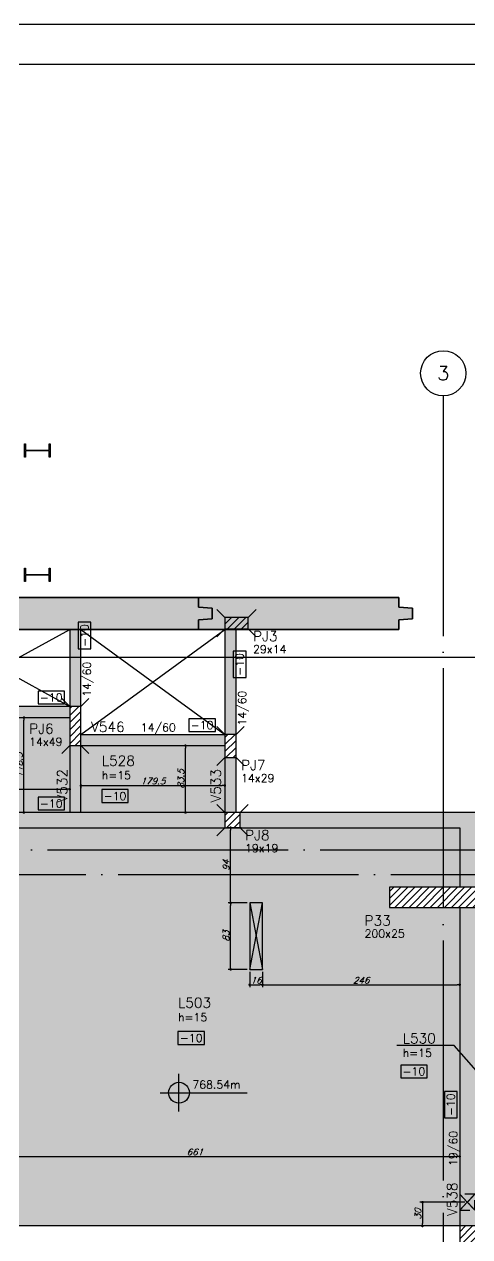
# Model space of a CAD drawing. Header units: millimetres. Extents: x -4245 to 5400, y -2094 to 2406.
# Drawn here: x -1782 to -1226, y 891 to 2406 of the extents above; entities that cross this region are included whole.
import ezdxf
from ezdxf import colors
from ezdxf.entities.mleader import LeaderData, LeaderLine
from ezdxf.enums import TextEntityAlignment as Align
from ezdxf.math import Vec2, Vec3

# ---------------------------------------------------------------- set-up
doc = ezdxf.new("R2010")
doc.units = ezdxf.units.MM
doc.header["$LTSCALE"] = 50
doc.linetypes.add('EIXO', pattern=[6.8, 6, -0.4, 0, -0.4])
doc.linetypes.add('HIDDEN', pattern=[0.375, 0.25, -0.125])
for name, color, linetype in [('F-AUX', 2, 'Continuous'), ('F-COTAS', 106, 'Continuous'), ('F-COTAS-FUROS', 50, 'Continuous'), ('F-EIXO', 12, 'EIXO'), ('F-FURO-PAREDE', 2, 'HIDDEN'), ('F-LAJES-DIM', 2, 'Continuous'), ('F-LAJES-NOME', 4, 'Continuous'), ('F-MARGEM', 1, 'Continuous'), ('F-NÍVEL-PLANTA', 2, 'Continuous'), ('F-PILARES-DIM', 172, 'Continuous'), ('F-PILARES-HACH', 174, 'Continuous'), ('F-PILARES-N', 170, 'Continuous'), ('F-PILARES-NASCE', 4, 'Continuous'), ('F-PILARES-NOME', 170, 'Continuous'), ('F-PILARES-S', 170, 'Continuous'), ('F-SOLIDO-EST', 252, 'Continuous'), ('F-TEXTO', 6, 'Continuous'), ('F-VIGAS', 3, 'Continuous'), ('F-VIGAS-DIM', 2, 'Continuous'), ('F-VIGAS-NOME', 4, 'Continuous'), ('F-VÃO', 1, 'Continuous')]:
    doc.layers.add(name, color=color, linetype=linetype)
doc.layers.add('F-DESNIVEL-3', color=7, linetype='Continuous', true_color=0xd5c7ff)
doc.styles.add('CP-TEXT-INCL', font='simplex.shx', dxfattribs={"oblique": 20})
doc.styles.add('MCP', font='simplex.shx')
doc.styles.add('ROMANS', font='simplex.shx')
doc.styles.get("Standard").update_dxf_attribs({"font": 'txt.shx'})
doc.dimstyles.new('CP-COTAS-50', dxfattribs={"dimscale": 0.64, "dimtxt": 12.5, "dimasz": 5, "dimexe": 5, "dimexo": 5, "dimgap": 2.5, "dimtad": 1, "dimdec": 1, "dimdsep": 46, "dimtxsty": 'CP-TEXT-INCL', "dimblk1": 'DOT', "dimblk2": 'DOT', "dimsah": 1, "dimcen": 9, "dimclrd": 256, "dimclre": 256, "dimclrt": 256, "dimadec": 0, "dimazin": 0, "dimtfac": 1, "dimtdec": 1, "dimtmove": 2, "dimatfit": 3, "dimldrblk": 'DOT', "dimfxl": 0, "dimtolj": 1, "dimarcsym": 0})
pattern_1 = [(45, (0, 5000), (-4.419417, 4.419417), [])]

# ---------------------------------------------------------------- blocks, each defined once
blk = doc.blocks.new('A0-4L_900')
at = {"layer": 'F-MARGEM', "color": 2}
blk.add_lwpolyline([(0, 0), (0, 90), (192.9, 90), (192.9, 0)], close=True, dxfattribs=at)
at = {"layer": 'F-MARGEM', "color": 7}
blk.add_lwpolyline([(2.5, 89), (191.9, 89), (191.9, 1), (2.5, 1)], close=True, dxfattribs=at)
blk = doc.blocks.new('*U53')
at = {"layer": 'F-LAJES-DIM', "color": 1}
blk.add_lwpolyline([(0, 0), (33, 0), (33, 16), (0, 16)], close=True, dxfattribs=at)
at = {"layer": 'F-LAJES-DIM', "style": 'MCP'}
blk.add_attdef('DIM', text='', height=10, dxfattribs=at).set_placement((16.5, 8), align=Align.MIDDLE_CENTER)
blk = doc.blocks.new('*U18')
at = {"layer": 'F-VIGAS-DIM', "color": 1}
blk.add_lwpolyline([(0, 0), (33, 0), (33, 16), (0, 16)], close=True, dxfattribs=at)
at = {"layer": 'F-VIGAS-DIM', "style": 'MCP'}
blk.add_attdef('DIM', text='', height=10, dxfattribs=at).set_placement((16.5, 8), align=Align.MIDDLE_CENTER)
blk = doc.blocks.new('Nível - Planta')
at = {"layer": 'F-NÍVEL-PLANTA'}
h = blk.add_hatch(color=71, dxfattribs=at)
h.paths.add_polyline_path([(0, 0), (0, 0.26, 0.414214), (-0.26, 0)])
h.paths.add_polyline_path([(0.26, 0), (0, 0), (0, -0.26, 0.414214)])
for p, q in [((0, -0.469), (0, 0.469)), ((-0.469, 0), (1.704, 0))]:
    blk.add_line(p, q, dxfattribs=at)
blk.add_circle((0, 0), 0.26, dxfattribs=at)
at = {"layer": 'F-TEXTO', "color": 3, "style": 'MCP'}
blk.add_attdef('NÍVEL', (0.333, 0.102), '', height=0.2, dxfattribs=at)
blk = doc.blocks.new('*U23')
at = {"layer": 'F-EIXO'}
blk.add_line((0, 0), (7397, 0), dxfattribs=at)
at = {"layer": 'F-TEXTO', "style": 'ROMANS'}
blk.add_attdef('EIXO', text='', height=17.5, dxfattribs=at).set_placement((-28.2072, 0), align=Align.MIDDLE_CENTER)
blk = doc.blocks.new('*U29')
at = {"layer": 'F-EIXO'}
blk.add_line((0, 0), (7484.954, 0), dxfattribs=at)
at = {"layer": 'F-TEXTO', "style": 'ROMANS'}
blk.add_attdef('EIXO', text='', height=17.5, dxfattribs=at).set_placement((-28.2072, 0), align=Align.MIDDLE_CENTER)
blk = doc.blocks.new('*U28')
at = {"layer": 'F-EIXO'}
blk.add_line((0, 0), (7378.2, 0), dxfattribs=at)
at = {"layer": 'F-TEXTO', "style": 'ROMANS'}
blk.add_attdef('EIXO', text='', height=17.5, dxfattribs=at).set_placement((-28.2, 0), align=Align.MIDDLE_CENTER)
blk = doc.blocks.new('*U22')
at = {"layer": 'F-EIXO'}
blk.add_line((0, 0), (0, -3477.9), dxfattribs=at)
at = {"layer": 'F-EIXO', "color": 2, "linetype": 'Continuous'}
blk.add_circle((0, 28.2), 28.2, dxfattribs=at)
at = {"layer": 'F-TEXTO', "style": 'ROMANS'}
blk.add_attdef('EIXO', text='', height=17.5, rotation=360, dxfattribs=at).set_placement((0, 28.2), align=Align.MIDDLE_CENTER)
blk = doc.blocks.new('_DOT')
at = {"color": 0, "linetype": 'ByBlock'}
blk.add_line((-0.5, 0), (-1, 0), dxfattribs=at)
at = {"color": 0, "linetype": 'ByBlock', "const_width": 0.5}
blk.add_lwpolyline([(-0.25, 0, 1), (0.25, 0, 1)], format="xyb", close=True, dxfattribs=at)
blk = doc.blocks.new('*D81')
at = {"layer": 'DEFPOINTS', "color": 0, "linetype": 'Continuous', "transparency": 16777216}
for p in [(-1782.7, 1539.5), (-1782.7, 1539.5), (-1782.7, 1421)]:
    blk.add_point(p, dxfattribs=at)
at = {"layer": 'F-COTAS', "linetype": 'Continuous', "lineweight": -2, "transparency": 16777216}
blk.add_line((-1782.7, 1424.2), (-1782.7, 1536.3), dxfattribs=at)
at = {"layer": 'F-COTAS', "linetype": 'Continuous', "lineweight": -2, "transparency": 16777216, "xscale": 3.2, "yscale": 3.2, "zscale": 3.2}
for p, rotation in [((-1782.7, 1539.5), 90), ((-1782.7, 1421), 270)]:
    blk.add_blockref('_DOT', p, dxfattribs=dict(at, rotation=rotation))
at = {"layer": 'F-COTAS', "linetype": 'Continuous', "transparency": 16777216, "insert": (-1788.3, 1480.2), "char_height": 8, "attachment_point": 5, "rotation": 90, "style": 'CP-TEXT-INCL'}
blk.add_mtext('\\A1;118.5', dxfattribs=at)
blk = doc.blocks.new('*D96')
at = {"layer": 'DEFPOINTS', "color": 0, "linetype": 'Continuous', "transparency": 16777216}
for p in [(-1900, 991.3), (-1239, 991.3), (-1239, 991.3)]:
    blk.add_point(p, dxfattribs=at)
at = {"layer": 'F-COTAS', "linetype": 'Continuous', "lineweight": -2, "transparency": 16777216}
blk.add_line((-1896.8, 991.3), (-1242.2, 991.3), dxfattribs=at)
at = {"layer": 'F-COTAS', "linetype": 'Continuous', "lineweight": -2, "transparency": 16777216, "xscale": 3.2, "yscale": 3.2, "zscale": 3.2, "rotation": 180}
blk.add_blockref('_DOT', (-1900, 991.3), dxfattribs=at)
at = {"layer": 'F-COTAS', "linetype": 'Continuous', "lineweight": -2, "transparency": 16777216, "xscale": 3.2, "yscale": 3.2, "zscale": 3.2}
blk.add_blockref('_DOT', (-1239, 991.3), dxfattribs=at)
at = {"layer": 'F-COTAS', "linetype": 'Continuous', "transparency": 16777216, "insert": (-1569.5, 996.9), "char_height": 8, "attachment_point": 5, "style": 'CP-TEXT-INCL'}
blk.add_mtext('\\A1;661', dxfattribs=at)
blk = doc.blocks.new('*D103')
at = {"layer": 'DEFPOINTS', "color": 0, "linetype": 'Continuous', "transparency": 16777216}
for p in [(-1900, 1450), (-1725.5, 1450), (-1725.5, 1450)]:
    blk.add_point(p, dxfattribs=at)
at = {"layer": 'F-COTAS', "linetype": 'Continuous', "lineweight": -2, "transparency": 16777216}
blk.add_line((-1896.8, 1450), (-1728.7, 1450), dxfattribs=at)
at = {"layer": 'F-COTAS', "linetype": 'Continuous', "lineweight": -2, "transparency": 16777216, "xscale": 3.2, "yscale": 3.2, "zscale": 3.2, "rotation": 180}
blk.add_blockref('_DOT', (-1900, 1450), dxfattribs=at)
at = {"layer": 'F-COTAS', "linetype": 'Continuous', "lineweight": -2, "transparency": 16777216, "xscale": 3.2, "yscale": 3.2, "zscale": 3.2}
blk.add_blockref('_DOT', (-1725.5, 1450), dxfattribs=at)
at = {"layer": 'F-COTAS', "linetype": 'Continuous', "transparency": 16777216, "insert": (-1812.8, 1455.6), "char_height": 8, "attachment_point": 5, "style": 'CP-TEXT-INCL'}
blk.add_mtext('\\A1;174.5', dxfattribs=at)
blk = doc.blocks.new('*U37')
at = {"layer": 'F-LAJES-DIM', "color": 1}
blk.add_lwpolyline([(0, 0), (33, 0), (33, 16), (0, 16)], close=True, dxfattribs=at)
at = {"layer": 'F-LAJES-DIM', "style": 'MCP'}
blk.add_attdef('DIM', text='', height=10, dxfattribs=at).set_placement((16.5, 8), align=Align.MIDDLE_CENTER)
blk = doc.blocks.new('*D126')
at = {"layer": 'DEFPOINTS', "color": 0, "transparency": 16777216}
for p in [(-1581.1, 1504.5), (-1581.1, 1504.5), (-1581.1, 1421)]:
    blk.add_point(p, dxfattribs=at)
at = {"layer": 'F-COTAS', "lineweight": -2, "transparency": 16777216}
blk.add_line((-1581.1, 1424.2), (-1581.1, 1501.3), dxfattribs=at)
at = {"layer": 'F-COTAS', "lineweight": -2, "transparency": 16777216, "xscale": 3.2, "yscale": 3.2, "zscale": 3.2}
for p, rotation in [((-1581.1, 1504.5), 90), ((-1581.1, 1421), 270)]:
    blk.add_blockref('_DOT', p, dxfattribs=dict(at, rotation=rotation))
at = {"layer": 'F-COTAS', "transparency": 16777216, "insert": (-1586.7, 1462.8), "char_height": 8, "attachment_point": 5, "rotation": 90, "style": 'CP-TEXT-INCL'}
blk.add_mtext('\\A1;83.5', dxfattribs=at)
blk = doc.blocks.new('*D127')
at = {"layer": 'DEFPOINTS', "color": 0, "transparency": 16777216}
for p in [(-1711.5, 1458.4), (-1532, 1458.4), (-1532, 1454.6)]:
    blk.add_point(p, dxfattribs=at)
at = {"layer": 'F-COTAS', "lineweight": -2, "transparency": 16777216}
for p, q in [((-1711.5, 1455.2), (-1711.5, 1451.4)), ((-1708.3, 1454.6), (-1535.2, 1454.6)), ((-1532, 1455.2), (-1532, 1451.4))]:
    blk.add_line(p, q, dxfattribs=at)
at = {"layer": 'F-COTAS', "lineweight": -2, "transparency": 16777216, "xscale": 3.2, "yscale": 3.2, "zscale": 3.2, "rotation": 180}
blk.add_blockref('_DOT', (-1711.5, 1454.6), dxfattribs=at)
at = {"layer": 'F-COTAS', "lineweight": -2, "transparency": 16777216, "xscale": 3.2, "yscale": 3.2, "zscale": 3.2}
blk.add_blockref('_DOT', (-1532, 1454.6), dxfattribs=at)
at = {"layer": 'F-COTAS', "transparency": 16777216, "insert": (-1621.8, 1460.2), "char_height": 8, "attachment_point": 5, "style": 'CP-TEXT-INCL'}
blk.add_mtext('\\A1;179.5', dxfattribs=at)
blk = doc.blocks.new('*U174')
at = {"layer": 'F-VÃO'}
for p, q in [((0, 0), (16, 83)), ((0, 83), (16, 0))]:
    blk.add_line(p, q, dxfattribs=at)
at = {"layer": 'F-VÃO', "color": 3}
blk.add_lwpolyline([(0, 0), (16, 0), (16, 83), (0, 83)], close=True, dxfattribs=at)
blk = doc.blocks.new('*D213')
at = {"layer": 'DEFPOINTS', "color": 0, "transparency": 16777216}
for p in [(-1524.8, 1308), (-1501, 1308), (-1501, 1225)]:
    blk.add_point(p, dxfattribs=at)
at = {"layer": 'F-COTAS-FUROS', "lineweight": -2, "transparency": 16777216}
for p, q in [((-1504.2, 1308), (-1528, 1308)), ((-1524.8, 1228.2), (-1524.8, 1304.8)), ((-1504.2, 1225), (-1528, 1225))]:
    blk.add_line(p, q, dxfattribs=at)
at = {"layer": 'F-COTAS-FUROS', "lineweight": -2, "transparency": 16777216, "xscale": 3.2, "yscale": 3.2, "zscale": 3.2}
for p, rotation in [((-1524.8, 1308), 90), ((-1524.8, 1225), 270)]:
    blk.add_blockref('_DOT', p, dxfattribs=dict(at, rotation=rotation))
at = {"layer": 'F-COTAS-FUROS', "transparency": 16777216, "insert": (-1530.4, 1266.5), "char_height": 8, "attachment_point": 5, "rotation": 90, "style": 'CP-TEXT-INCL'}
blk.add_mtext('\\A1;83', dxfattribs=at)
blk = doc.blocks.new('*D214')
at = {"layer": 'DEFPOINTS', "color": 0, "transparency": 16777216}
for p in [(-1524.8, 1402), (-1508.6, 1402), (-1501, 1308)]:
    blk.add_point(p, dxfattribs=at)
at = {"layer": 'F-COTAS-FUROS', "lineweight": -2, "transparency": 16777216}
for p, q in [((-1511.8, 1402), (-1528, 1402)), ((-1524.8, 1311.2), (-1524.8, 1398.8)), ((-1504.2, 1308), (-1528, 1308))]:
    blk.add_line(p, q, dxfattribs=at)
at = {"layer": 'F-COTAS-FUROS', "lineweight": -2, "transparency": 16777216, "xscale": 3.2, "yscale": 3.2, "zscale": 3.2}
for p, rotation in [((-1524.8, 1402), 90), ((-1524.8, 1308), 270)]:
    blk.add_blockref('_DOT', p, dxfattribs=dict(at, rotation=rotation))
at = {"layer": 'F-COTAS-FUROS', "transparency": 16777216, "insert": (-1530.4, 1355), "char_height": 8, "attachment_point": 5, "rotation": 90, "style": 'CP-TEXT-INCL'}
blk.add_mtext('\\A1;94', dxfattribs=at)
blk = doc.blocks.new('*D215')
at = {"layer": 'DEFPOINTS', "color": 0, "transparency": 16777216}
for p in [(-1501, 1225), (-1485, 1225), (-1485, 1205.8)]:
    blk.add_point(p, dxfattribs=at)
at = {"layer": 'F-COTAS-FUROS', "lineweight": -2, "transparency": 16777216}
for p, q in [((-1501, 1221.8), (-1501, 1202.6)), ((-1485, 1221.8), (-1485, 1202.6)), ((-1497.8, 1205.8), (-1488.2, 1205.8))]:
    blk.add_line(p, q, dxfattribs=at)
at = {"layer": 'F-COTAS-FUROS', "lineweight": -2, "transparency": 16777216, "xscale": 3.2, "yscale": 3.2, "zscale": 3.2, "rotation": 180}
blk.add_blockref('_DOT', (-1501, 1205.8), dxfattribs=at)
at = {"layer": 'F-COTAS-FUROS', "lineweight": -2, "transparency": 16777216, "xscale": 3.2, "yscale": 3.2, "zscale": 3.2}
blk.add_blockref('_DOT', (-1485, 1205.8), dxfattribs=at)
at = {"layer": 'F-COTAS-FUROS', "transparency": 16777216, "insert": (-1493, 1211.4), "char_height": 8, "attachment_point": 5, "style": 'CP-TEXT-INCL'}
blk.add_mtext('\\A1;16', dxfattribs=at)
blk = doc.blocks.new('*D216')
at = {"layer": 'DEFPOINTS', "color": 0, "transparency": 16777216}
for p in [(-1485, 1225), (-1239, 1225), (-1239, 1205.8)]:
    blk.add_point(p, dxfattribs=at)
at = {"layer": 'F-COTAS-FUROS', "lineweight": -2, "transparency": 16777216}
for p, q in [((-1485, 1221.8), (-1485, 1202.6)), ((-1239, 1221.8), (-1239, 1202.6)), ((-1481.8, 1205.8), (-1242.2, 1205.8))]:
    blk.add_line(p, q, dxfattribs=at)
at = {"layer": 'F-COTAS-FUROS', "lineweight": -2, "transparency": 16777216, "xscale": 3.2, "yscale": 3.2, "zscale": 3.2, "rotation": 180}
blk.add_blockref('_DOT', (-1485, 1205.8), dxfattribs=at)
at = {"layer": 'F-COTAS-FUROS', "lineweight": -2, "transparency": 16777216, "xscale": 3.2, "yscale": 3.2, "zscale": 3.2}
blk.add_blockref('_DOT', (-1239, 1205.8), dxfattribs=at)
at = {"layer": 'F-COTAS-FUROS', "transparency": 16777216, "insert": (-1362, 1211.4), "char_height": 8, "attachment_point": 5, "style": 'CP-TEXT-INCL'}
blk.add_mtext('\\A1;246', dxfattribs=at)
blk = doc.blocks.new('*D234')
at = {"layer": 'DEFPOINTS', "color": 0, "transparency": 16777216}
for p in [(-1229.5, 934.2), (-1285.5, 904.5), (-1274.5, 904.5)]:
    blk.add_point(p, dxfattribs=at)
at = {"layer": 'F-COTAS-FUROS', "lineweight": -2, "transparency": 16777216}
for p, q in [((-1232.7, 934.2), (-1288.7, 934.2)), ((-1285.5, 931), (-1285.5, 907.7)), ((-1277.7, 904.5), (-1288.7, 904.5))]:
    blk.add_line(p, q, dxfattribs=at)
at = {"layer": 'F-COTAS-FUROS', "lineweight": -2, "transparency": 16777216, "xscale": 3.2, "yscale": 3.2, "zscale": 3.2}
for p, rotation in [((-1285.5, 934.2), 90), ((-1285.5, 904.5), 270)]:
    blk.add_blockref('_DOT', p, dxfattribs=dict(at, rotation=rotation))
at = {"layer": 'F-COTAS-FUROS', "transparency": 16777216, "insert": (-1291.1, 919.4), "char_height": 8, "attachment_point": 5, "rotation": 90, "style": 'CP-TEXT-INCL'}
blk.add_mtext('\\A1;30', dxfattribs=at)

msp = doc.modelspace()

# ---------------------------------------------------------------- hatches: boundary and pattern name
at = {"layer": 'F-DESNIVEL-3', "linetype": 'Continuous'}
h = msp.add_hatch(color=256, dxfattribs=at)
h.dxf.hatch_style = 1
h.paths.add_polyline_path([(-1725.5, 1504.5), (-1725.5, 1539.5), (-1900, 1539.5), (-1900, 1421), (-1725.5, 1421)])
h.paths.add_polyline_path([(-1845, 1477), (-1855, 1477), (-1855, 1487), (-1845, 1487)], flags=16)
h = msp.add_hatch(color=256, dxfattribs=at)
h.dxf.hatch_style = 1
h.paths.add_polyline_path([(-1532, 1518.5), (-1711.5, 1518.5), (-1711.5, 1504.5), (-1532, 1504.5)])
h = msp.add_hatch(color=256, dxfattribs=at)
h.dxf.hatch_style = 1
h.paths.add_polyline_path([(-1532, 1489.5), (-1532, 1504.5), (-1711.5, 1504.5), (-1711.5, 1421), (-1532, 1421)])
at = {"layer": 'F-PILARES-HACH', "linetype": 'Continuous'}
h = msp.add_hatch(dxfattribs=at)
h.set_pattern_fill('ANSI31', color=256, scale=50, style=0)
h.set_pattern_definition(pattern_1)
h.paths.add_polyline_path([(-1532, 1650.5), (-1503, 1650.5), (-1503, 1664.5), (-1532, 1664.5)], flags=16)
h = msp.add_hatch(dxfattribs=at)
h.set_pattern_fill('ANSI31', color=256, scale=50, style=0)
h.set_pattern_definition(pattern_1)
h.paths.add_polyline_path([(-1725.5, 1504.5), (-1711.5, 1504.5), (-1711.5, 1553.5), (-1725.5, 1553.5)], flags=16)
h = msp.add_hatch(dxfattribs=at)
h.set_pattern_fill('ANSI31', color=256, scale=50, style=0)
h.set_pattern_definition(pattern_1)
h.paths.add_polyline_path([(-1532, 1489.5), (-1518, 1489.5), (-1518, 1518.5), (-1532, 1518.5)], flags=16)
h = msp.add_hatch(dxfattribs=at)
h.set_pattern_fill('ANSI31', color=256, scale=50, style=0)
h.set_pattern_definition(pattern_1)
h.paths.add_polyline_path([(-1532, 1402), (-1513, 1402), (-1513, 1421), (-1532, 1421)], flags=16)
h = msp.add_hatch(dxfattribs=at)
h.set_pattern_fill('ANSI31', color=256, scale=50, style=0)
h.set_pattern_definition(pattern_1)
h.paths.add_polyline_path([(-1326.5, 1302.5), (-1126.5, 1302.5), (-1126.5, 1327.5), (-1326.5, 1327.5)], flags=16)
h = msp.add_hatch(dxfattribs=at)
h.set_pattern_fill('ANSI31', color=256, scale=50, style=0)
h.set_pattern_definition(pattern_1)
h.paths.add_polyline_path([(-1239, 606.5), (-1214, 606.5), (-1214, 904.5), (-1239, 904.5)], flags=16)
at = {"layer": 'F-SOLIDO-EST'}
h = msp.add_hatch(color=256, dxfattribs=at)
h.dxf.hatch_style = 1
h.paths.add_polyline_path([(-1548, 1676), (-1565, 1677.5), (-1565, 1689.5), (-1815, 1689.5), (-1815, 1677.5), (-1798, 1676), (-1798, 1663), (-1815, 1661.5), (-1815, 1649.5), (-1565, 1649.5), (-1565, 1661.5), (-1548, 1663)])
h = msp.add_hatch(color=256, dxfattribs=at)
h.dxf.hatch_style = 1
h.paths.add_polyline_path([(-1298, 1676), (-1315, 1677.5), (-1315, 1689.5), (-1565, 1689.5), (-1565, 1677.5), (-1548, 1676), (-1548, 1663), (-1565, 1661.5), (-1565, 1649.5), (-1315, 1649.5), (-1315, 1661.5), (-1298, 1663)])

# ---------------------------------------------------------------- linework, layer by layer
at = {"color": 1}
for p, q in [((-1781.8, 1864.6), (-1781.8, 1881.3)), ((-1781.8, 1881.3), (-1780.48, 1881.3)), ((-1781.8, 1881.3), (-1780.48, 1881.3)), ((-1781.8, 1864.6), (-1781.8, 1881.3)), ((-1780.48, 1881.3), (-1780.48, 1873.331)), ((-1780.48, 1881.3), (-1780.48, 1873.331)), ((-1751.32, 1873.331), (-1751.32, 1881.3)), ((-1751.32, 1881.3), (-1750, 1881.3)), ((-1751.32, 1881.3), (-1750, 1881.3)), ((-1751.32, 1873.331), (-1751.32, 1881.3)), ((-1750, 1881.3), (-1750, 1864.6)), ((-1750, 1881.3), (-1750, 1864.6)), ((-1780.48, 1864.6), (-1781.8, 1864.6)), ((-1780.48, 1864.6), (-1781.8, 1864.6)), ((-1780.48, 1873.331), (-1751.32, 1873.331)), ((-1780.48, 1873.331), (-1751.32, 1873.331)), ((-1751.32, 1872.569), (-1780.48, 1872.569)), ((-1780.48, 1872.569), (-1780.48, 1864.6)), ((-1780.48, 1872.569), (-1780.48, 1864.6)), ((-1751.32, 1872.569), (-1780.48, 1872.569)), ((-1751.32, 1864.6), (-1751.32, 1872.569)), ((-1751.32, 1864.6), (-1751.32, 1872.569)), ((-1750, 1864.6), (-1751.32, 1864.6)), ((-1750, 1864.6), (-1751.32, 1864.6)), ((-1781.8, 1709.5), (-1781.8, 1726.2)), ((-1781.8, 1726.2), (-1780.48, 1726.2)), ((-1781.8, 1726.2), (-1780.48, 1726.2)), ((-1781.8, 1709.5), (-1781.8, 1726.2)), ((-1780.48, 1726.2), (-1780.48, 1718.231)), ((-1780.48, 1726.2), (-1780.48, 1718.231)), ((-1780.48, 1718.231), (-1751.32, 1718.231)), ((-1780.48, 1718.231), (-1751.32, 1718.231)), ((-1751.32, 1717.469), (-1780.48, 1717.469)), ((-1780.48, 1717.469), (-1780.48, 1709.5)), ((-1780.48, 1717.469), (-1780.48, 1709.5)), ((-1751.32, 1717.469), (-1780.48, 1717.469)), ((-1751.32, 1718.231), (-1751.32, 1726.2)), ((-1751.32, 1726.2), (-1750, 1726.2)), ((-1751.32, 1726.2), (-1750, 1726.2)), ((-1751.32, 1718.231), (-1751.32, 1726.2)), ((-1751.32, 1709.5), (-1751.32, 1717.469)), ((-1751.32, 1709.5), (-1751.32, 1717.469)), ((-1750, 1726.2), (-1750, 1709.5)), ((-1750, 1726.2), (-1750, 1709.5)), ((-1780.48, 1709.5), (-1781.8, 1709.5)), ((-1780.48, 1709.5), (-1781.8, 1709.5)), ((-1750, 1709.5), (-1751.32, 1709.5)), ((-1750, 1709.5), (-1751.32, 1709.5))]:
    msp.add_line(p, q, dxfattribs=at)
at = {"layer": 'F-DESNIVEL-3', "linetype": 'Continuous'}
for points in [[(-1711.5, 1553.5), (-1711.5, 1649.4), (-1725.5, 1649.4)], [(-1711.5, 1553.5), (-1725.5, 1649.4), (-1725.5, 1553.5)], [(-1518, 1518.5), (-1518, 1649.5), (-1532, 1649.5)], [(-1518, 1518.5), (-1532, 1649.5), (-1532, 1518.5)], [(-1900, 1539.5), (-1725.5, 1539.5), (-1725.5, 1553.5)], [(-1900, 1539.5), (-1725.5, 1553.5), (-1900, 1553.5)], [(-1711.5, 1553.5), (-1725.5, 1553.5), (-1711.5, 1553.5)], [(-1900, 1539.5), (-1725.5, 1539.5), (-1900, 1539.5)], [(-1518, 1518.5), (-1532, 1518.5), (-1518, 1518.5)], [(-1711.5, 1421), (-1711.5, 1504.5), (-1725.5, 1504.5)], [(-1711.5, 1421), (-1725.5, 1504.5), (-1725.5, 1421)], [(-1518, 1421), (-1518, 1489.5), (-1532, 1489.5)], [(-1518, 1421), (-1532, 1489.5), (-1532, 1421)], [(-1900, 1402), (-1718.5, 1402), (-1718.5, 1421)], [(-1900, 1402), (-1718.5, 1421), (-1900, 1421)], [(-1711.5, 1421), (-1725.5, 1421), (-1711.5, 1421)], [(-1718.5, 1402), (-1532, 1402), (-1532, 1421)], [(-1718.5, 1402), (-1532, 1421), (-1718.5, 1421)], [(-1718.5, 1402), (-1718.5, 1421), (-1718.5, 1402)], [(-1518, 1421), (-1532, 1421), (-1518, 1421)], [(-1513, 1402), (-1239, 1402), (-1220, 1421)], [(-1513, 1402), (-1220, 1421), (-1513, 1421)], [(-1513, 1402), (-1513, 1421), (-1513, 1402)], [(-1220, 1421), (-1239, 1402), (-1239, 1327.6)], [(-1220, 1421), (-1239, 1327.6), (-1220, 1327.6)], [(-1718.5, 1402), (-1900, 1402), (-1722.5, 904.5)], [(-1900, 1402), (-1900, 1364.5), (-1722.5, 904.5)], [(-1900, 1402), (-1722.5, 904.5), (-1900, 1402)], [(-1476, 904.5), (-1718.5, 1402), (-1722.5, 904.5)], [(-1718.5, 1402), (-1722.5, 904.5), (-1718.5, 1402)], [(-1476, 904.5), (-1532, 1402), (-1718.5, 1402)], [(-1476, 904.5), (-1718.5, 1402), (-1476, 904.5)], [(-1513, 1402), (-1532, 1402), (-1476, 904.5)], [(-1239, 1402), (-1513, 1402), (-1326.5, 1327.5)], [(-1326.5, 1327.5), (-1513, 1402), (-1476, 904.5)], [(-1513, 1402), (-1476, 904.5), (-1513, 1402)], [(-1239, 1327.5), (-1239, 1402), (-1326.5, 1327.5)], [(-1239, 1402), (-1326.5, 1327.5), (-1239, 1402)], [(-1900, 1364.5), (-1900, 904.5), (-1722.5, 904.5)], [(-1900, 1364.5), (-1722.5, 904.5), (-1900, 1364.5)], [(-1326.5, 1302.5), (-1326.5, 1327.5), (-1476, 904.5)], [(-1326.5, 1327.5), (-1476, 904.5), (-1326.5, 1327.5)], [(-1239, 1327.5), (-1326.5, 1327.5), (-1239, 1327.5)], [(-1326.5, 1302.5), (-1476, 904.5), (-1326.5, 1302.5)], [(-1326.5, 1302.5), (-1476, 904.5), (-1239, 904.5)], [(-1326.5, 1302.5), (-1239, 904.5), (-1326.5, 1302.5)], [(-1326.5, 1302.5), (-1239, 904.5), (-1239, 1052)], [(-1326.5, 1302.5), (-1239, 1052), (-1326.5, 1302.5)], [(-1326.5, 1302.5), (-1239, 1052), (-1239, 1216)], [(-1326.5, 1302.5), (-1239, 1216), (-1326.5, 1302.5)], [(-1326.5, 1302.5), (-1239, 1216), (-1239, 1302.5)], [(-1326.5, 1302.5), (-1239, 1302.5), (-1326.5, 1302.5)], [(-1220, 1216), (-1220, 1302.4), (-1239, 1302.4)], [(-1220, 1216), (-1239, 1302.4), (-1239, 1216)], [(-1220, 1052), (-1220, 1216), (-1239, 1216)], [(-1220, 1052), (-1239, 1216), (-1239, 1052)], [(-1220, 1216), (-1239, 1216), (-1220, 1216)], [(-1220, 1052), (-1239, 1052), (-1239, 904.6)], [(-1220, 1052), (-1239, 904.6), (-1220, 904.6)], [(-1220, 1052), (-1239, 1052), (-1220, 1052)], [(-1476, 904.5), (-1722.5, 904.5), (-1476, 904.5)]]:
    msp.add_solid(points, dxfattribs=at)
at = {"layer": 'F-EIXO'}
msp.add_line((-3621.135, 1615), (3550.572, 1615), dxfattribs=at)
at = {"layer": 'F-FURO-PAREDE'}
msp.add_lwpolyline([(-1229.5, 934.232), (-1220, 924.232), (-1220, 944.232), (-1229.5, 934.232), (-1220, 944.232), (-1239, 944.232), (-1229.5, 934.232), (-1239, 944.232), (-1239, 924.232), (-1229.5, 934.232), (-1239, 924.232), (-1220, 924.232), (-1229.5, 934.232)], dxfattribs=at)
at = {"layer": 'F-PILARES-N', "linetype": 'Continuous'}
for points in [[(-1532, 1650.5), (-1503, 1650.5), (-1503, 1664.5), (-1532, 1664.5), (-1532, 1650.5)], [(-1725.5, 1504.5), (-1711.5, 1504.5), (-1711.5, 1553.5), (-1725.5, 1553.5), (-1725.5, 1504.5)], [(-1532, 1489.5), (-1518, 1489.5), (-1518, 1518.5), (-1532, 1518.5), (-1532, 1489.5)], [(-1532, 1402), (-1513, 1402), (-1513, 1421), (-1532, 1421), (-1532, 1402)]]:
    msp.add_lwpolyline(points, dxfattribs=at)
at = {"layer": 'F-PILARES-NASCE', "linetype": 'Continuous'}
for p, q in [((-1532, 1664.5), (-1542, 1674.5)), ((-1503, 1664.5), (-1493, 1674.5)), ((-1532, 1650.5), (-1542, 1640.5)), ((-1503, 1650.5), (-1493, 1640.5)), ((-1725.5, 1553.5), (-1735.5, 1563.5)), ((-1711.5, 1553.5), (-1701.5, 1563.5)), ((-1532, 1518.5), (-1542, 1528.5)), ((-1518, 1518.5), (-1508, 1528.5)), ((-1725.5, 1504.5), (-1735.5, 1494.5)), ((-1711.5, 1504.5), (-1701.5, 1494.5)), ((-1532, 1489.5), (-1542, 1479.5)), ((-1518, 1489.5), (-1508, 1479.5)), ((-1532, 1421), (-1542, 1431)), ((-1513, 1421), (-1503, 1431)), ((-1532, 1402), (-1542, 1392)), ((-1513, 1402), (-1503, 1392))]:
    msp.add_line(p, q, dxfattribs=at)
at = {"layer": 'F-PILARES-S', "linetype": 'Continuous'}
for points in [[(-1326.5, 1302.5), (-1126.5, 1302.5), (-1126.5, 1327.5), (-1326.5, 1327.5), (-1326.5, 1302.5)], [(-1239, 606.5), (-1214, 606.5), (-1214, 904.5), (-1239, 904.5), (-1239, 606.5)]]:
    msp.add_lwpolyline(points, dxfattribs=at)
at = {"layer": 'F-VIGAS'}
for p, q in [((-1565, 1689.5), (-1815, 1689.5)), ((-1815, 1689.5), (-1565, 1689.5)), ((-1565, 1677.5), (-1565, 1689.5)), ((-1565, 1689.5), (-1565, 1677.5)), ((-1315, 1689.5), (-1565, 1689.5)), ((-1565, 1689.5), (-1565, 1677.5)), ((-1565, 1677.5), (-1565, 1689.5)), ((-1565, 1689.5), (-1315, 1689.5)), ((-1315, 1677.5), (-1315, 1689.5)), ((-1315, 1689.5), (-1315, 1677.5)), ((-1315, 1689.5), (-1315, 1677.5)), ((-1315, 1677.5), (-1315, 1689.5)), ((-1548, 1676), (-1565, 1677.5)), ((-1565, 1677.5), (-1548, 1676)), ((-1565, 1677.5), (-1548, 1676)), ((-1548, 1676), (-1565, 1677.5)), ((-1548, 1663), (-1548, 1676)), ((-1548, 1676), (-1548, 1663)), ((-1548, 1676), (-1548, 1663)), ((-1548, 1663), (-1548, 1676)), ((-1298, 1676), (-1315, 1677.5)), ((-1315, 1677.5), (-1298, 1676)), ((-1315, 1677.5), (-1298, 1676)), ((-1298, 1676), (-1315, 1677.5)), ((-1298, 1663), (-1298, 1676)), ((-1298, 1676), (-1298, 1663)), ((-1298, 1676), (-1298, 1663)), ((-1298, 1663), (-1298, 1676)), ((-1565, 1661.5), (-1548, 1663)), ((-1548, 1663), (-1565, 1661.5)), ((-1548, 1663), (-1565, 1661.5)), ((-1565, 1661.5), (-1548, 1663)), ((-1565, 1649.5), (-1565, 1661.5)), ((-1565, 1661.5), (-1565, 1649.5)), ((-1565, 1661.5), (-1565, 1649.5)), ((-1565, 1649.5), (-1565, 1661.5)), ((-1315, 1661.5), (-1298, 1663)), ((-1298, 1663), (-1315, 1661.5)), ((-1298, 1663), (-1315, 1661.5)), ((-1315, 1661.5), (-1298, 1663)), ((-1315, 1649.5), (-1315, 1661.5)), ((-1315, 1661.5), (-1315, 1649.5)), ((-1315, 1661.5), (-1315, 1649.5)), ((-1315, 1649.5), (-1315, 1661.5)), ((-1815, 1649.5), (-1565, 1649.5)), ((-1565, 1649.5), (-1815, 1649.5)), ((-1565, 1649.5), (-1315, 1649.5)), ((-1315, 1649.5), (-1565, 1649.5))]:
    msp.add_line(p, q, dxfattribs=at)
for points in [[(-1725.5, 1649.5), (-1725.5, 1553.5)], [(-1711.5, 1553.5), (-1711.5, 1649.5)], [(-1532, 1649.5), (-1532, 1518.5)], [(-1518, 1518.5), (-1518, 1649.5)], [(-1725.5, 1553.5), (-1900, 1553.5)], [(-1900, 1539.5), (-1725.5, 1539.5)], [(-1711.5, 1518.5), (-1532, 1518.5)], [(-1725.5, 1504.5), (-1725.5, 1421)], [(-1711.5, 1421), (-1711.5, 1504.5)], [(-1711.5, 1504.5), (-1532, 1504.5)], [(-1532, 1489.5), (-1532, 1421)], [(-1518, 1421), (-1518, 1489.5)], [(-1725.5, 1421), (-1900, 1421)], [(-1711.5, 1421), (-1725.5, 1421)], [(-1532, 1421), (-1711.5, 1421)], [(-1220, 1421), (-1513, 1421)], [(-1900, 1402), (-1718.5, 1402)], [(-1718.5, 1402), (-1532, 1402)], [(-1513, 1402), (-1239, 1402)], [(-1239, 1402), (-1239, 1327.5)], [(-1239, 1302.5), (-1239, 1216)], [(-1239, 1216), (-1239, 1052)], [(-1239, 1052), (-1239, 904.5)], [(-1722.5, 904.5), (-1924.5, 904.5)], [(-1476, 904.5), (-1722.5, 904.5)], [(-1239, 904.5), (-1476, 904.5)]]:
    msp.add_lwpolyline(points, dxfattribs=at)
at = {"layer": 'F-VÃO'}
for p, q in [((-1900, 1553.5), (-1725.5, 1649.5)), ((-1900, 1649.5), (-1725.5, 1553.5)), ((-1711.5, 1518.5), (-1532, 1649.5)), ((-1711.5, 1649.5), (-1532, 1518.5))]:
    msp.add_line(p, q, dxfattribs=at)

# ---------------------------------------------------------------- block references
at = {"layer": 'F-EIXO', "linetype": 'Continuous'}
msp.add_blockref('*U22', (-1259.5, 1941.357), dxfattribs=at).add_auto_attribs({'EIXO': '3'})
for name, p in [('*U28', (-3705.761, 1615)), ('*U29', (-3793.715, 1374.5)), ('*U23', (-3705.761, 1343.5))]:
    msp.add_blockref(name, p, dxfattribs=at)
at = {"layer": 'F-LAJES-DIM', "linetype": 'Continuous'}
for name, p in [('*U37', (-1685.473, 1433.486)), ('*U53', (-1590.425, 1131.26)), ('*U37', (-1312.576, 1089.49))]:
    msp.add_blockref(name, p, dxfattribs=at).add_auto_attribs({'DIM': '-10'})
at = {"layer": 'F-MARGEM', "linetype": 'Continuous', "xscale": 50, "yscale": 50, "zscale": 50}
msp.add_blockref('A0-4L_900', (-4244.836, -2094.493), dxfattribs=at)
at = {"layer": 'F-NÍVEL-PLANTA', "linetype": 'Continuous', "xscale": 50, "yscale": 50, "zscale": 50}
msp.add_blockref('Nível - Planta', (-1589.191, 1070.925), dxfattribs=at).add_auto_attribs({'NÍVEL': '768.54m'})
at = {"layer": 'F-VIGAS-DIM', "linetype": 'Continuous', "rotation": 90}
for p in [(-1699, 1625.528), (-1505.5, 1589.43), (-1242.125, 1039.5)]:
    msp.add_blockref('*U18', p, dxfattribs=at).add_auto_attribs({'DIM': '-10'})
at = {"layer": 'F-VIGAS-DIM', "linetype": 'Continuous'}
for p in [(-1765, 1556.625), (-1576.845, 1522.121), (-1765, 1424.125)]:
    msp.add_blockref('*U18', p, dxfattribs=at).add_auto_attribs({'DIM': '-10'})
at = {"layer": 'F-VÃO'}
msp.add_blockref('*U174', (-1501, 1225), dxfattribs=at)

# ---------------------------------------------------------------- texts
at = {"layer": 'F-LAJES-DIM', "linetype": 'Continuous', "style": 'MCP'}
for p in [(-1685.473, 1462.386), (-1590.425, 1160.16), (-1310.066, 1115.596)]:
    msp.add_text('h=15', height=10, dxfattribs=at).set_placement(p)
at = {"layer": 'F-LAJES-NOME', "linetype": 'Continuous', "style": 'MCP'}
for s, p in [('L528', (-1685.473, 1479.386)), ('L503', (-1590.425, 1177.16)), ('L530', (-1310.066, 1132.596))]:
    msp.add_text(s, height=12.5, dxfattribs=at).set_placement(p)
at = {"layer": 'F-PILARES-DIM', "linetype": 'Continuous', "style": 'MCP'}
for s, p in [('29x14', (-1496.75, 1619.875)), ('14x49', (-1776.13, 1504.311)), ('14x29', (-1511.75, 1458.875)), ('19x19', (-1506.75, 1371.375)), ('200x25', (-1357.719, 1264.717))]:
    msp.add_text(s, height=10, dxfattribs=at).set_placement(p)
at = {"layer": 'F-PILARES-NOME', "linetype": 'Continuous', "style": 'MCP'}
for s, p in [('PJ3', (-1496.75, 1634.875)), ('PJ6', (-1776.13, 1519.311)), ('PJ7', (-1511.75, 1473.875)), ('PJ8', (-1506.75, 1386.375)), ('P33', (-1357.719, 1279.717))]:
    msp.add_text(s, height=12.5, dxfattribs=at).set_placement(p)
at = {"layer": 'F-VIGAS-DIM', "linetype": 'Continuous', "style": 'MCP'}
for s, p in [('14/60', (-1699, 1565.528)), ('14/60', (-1505.5, 1529.43)), ('19/60', (-1242.125, 979.5))]:
    msp.add_text(s, height=10, rotation=90, dxfattribs=at).set_placement(p)
msp.add_text('14/60', height=10, dxfattribs=at).set_placement((-1636.845, 1522.121))
at = {"layer": 'F-VIGAS-NOME', "linetype": 'Continuous', "style": 'MCP'}
msp.add_text('V546', height=12.5, dxfattribs=at).set_placement((-1698.834, 1521.625))
for s, p in [('V532', (-1728.625, 1433.5)), ('V533', (-1536.972, 1433.5)), ('V538', (-1242.125, 917))]:
    msp.add_text(s, height=12.5, rotation=90, dxfattribs=at).set_placement(p)

# ---------------------------------------------------------------- dimensions: what is measured, and where the dimension line sits
at = {"layer": 'F-COTAS', "linetype": 'Continuous'}
for base, p1, p2, angle, picture, middle in [((-1782.741, 1539.5), (-1782.741, 1421), (-1782.741, 1539.5), 270, '*D81', (-1788.341, 1480.25)), ((-1725.5, 1450.024), (-1900, 1450.024), (-1725.5, 1450.024), 180, '*D103', (-1812.75, 1455.624)), ((-1239, 991.308), (-1900, 991.308), (-1239, 991.308), 180, '*D96', (-1569.5, 996.908))]:
    dim = msp.add_linear_dim(base=base, p1=p1, p2=p2, angle=angle, dimstyle='CP-COTAS-50', dxfattribs=at)
    dim.commit()
    dim.dimension.update_dxf_attribs({"geometry": picture, "text_midpoint": middle})
at = {"layer": 'F-COTAS'}
dim = msp.add_linear_dim(base=(-1581.071, 1504.5), p1=(-1581.071, 1421), p2=(-1581.071, 1504.5), angle=90, dimstyle='CP-COTAS-50', override={"dimfxl": 7.5}, dxfattribs=at)
dim.commit()
dim.dimension.update_dxf_attribs({"geometry": '*D126', "text_midpoint": (-1586.671, 1462.75)})
dim = msp.add_linear_dim(base=(-1532, 1454.575), p1=(-1711.5, 1458.392), p2=(-1532, 1458.392), dimstyle='CP-COTAS-50', override={"dimfxl": 7.5}, dxfattribs=at)
dim.commit()
dim.dimension.update_dxf_attribs({"geometry": '*D127', "text_midpoint": (-1621.75, 1460.175)})
at = {"layer": 'F-COTAS-FUROS'}
for base, p1, p2, picture, middle in [((-1524.785, 1402), (-1501, 1308), (-1508.629, 1402), '*D214', (-1530.385, 1355)), ((-1524.785, 1308), (-1501, 1225), (-1501, 1308), '*D213', (-1530.385, 1266.5)), ((-1285.542, 904.5), (-1229.5, 934.232), (-1274.503, 904.5), '*D234', (-1291.142, 919.366))]:
    dim = msp.add_linear_dim(base=base, p1=p1, p2=p2, angle=90, dimstyle='CP-COTAS-50', override={"dimdec": 0, "dimfxl": 7.5}, dxfattribs=at)
    dim.commit()
    dim.dimension.update_dxf_attribs({"geometry": picture, "text_midpoint": middle})
for base, p1, p2, picture, middle in [((-1485, 1205.828), (-1501, 1225), (-1485, 1225), '*D215', (-1493, 1211.428)), ((-1239, 1205.828), (-1485, 1225), (-1239, 1225), '*D216', (-1362, 1211.428))]:
    dim = msp.add_linear_dim(base=base, p1=p1, p2=p2, dimstyle='CP-COTAS-50', override={"dimdec": 0, "dimfxl": 7.5}, dxfattribs=at)
    dim.commit()
    dim.dimension.update_dxf_attribs({"geometry": picture, "text_midpoint": middle})

# ---------------------------------------------------------------- leaders
at = {"layer": 'F-AUX', "color": 1}
ml = msp.add_multileader_mtext('Standard', dxfattribs=at)
ml.set_content('', color=1)
ml.set_leader_properties()
ml.set_arrow_properties(name='DOT')
ml.build(insert=Vec2(0, 0))
ml.multileader.update_dxf_attribs({"text_right_attachment_type": 6, "dogleg_length": 0.36, "arrow_head_size": 5})
ctx = ml.context
ctx.base_point, ctx.char_height, ctx.arrow_head_size, ctx.landing_gap_size, ctx.plane_origin = Vec3(-1317.667, 1129.907), 0.18, 5, 0.09, Vec3(-1193.356, 1070.479)
ctx.right_attachment, ctx.text_align_type = 6, 2
notes = []
notes.append((ctx, [(0, (1, 1, 0), (-1245.792, 1129.817), (-1, 0), 71.695, [(0, [(-1193.356, 1070.479)], 0, [])])]))
ctx.mtext.insert, ctx.mtext.alignment, ctx.mtext.flow_direction = Vec3(-1317.577, 1129.997), 3, 5
for ctx, leaders in notes:
    for number, flags, end, landing, length, lines in leaders:
        leader = LeaderData()
        leader.index, (leader.has_last_leader_line, leader.has_dogleg_vector, leader.attachment_direction) = number, flags
        leader.last_leader_point, leader.dogleg_vector, leader.dogleg_length = Vec3(end), Vec3(landing), length
        for number, points, colour, breaks in lines:
            line = LeaderLine()
            line.index, line.vertices, line.color, line.breaks = number, Vec3.list(points), colors.encode_raw_color(colour), breaks
            leader.lines.append(line)
        ctx.leaders.append(leader)

doc.saveas('drawing.dxf')
